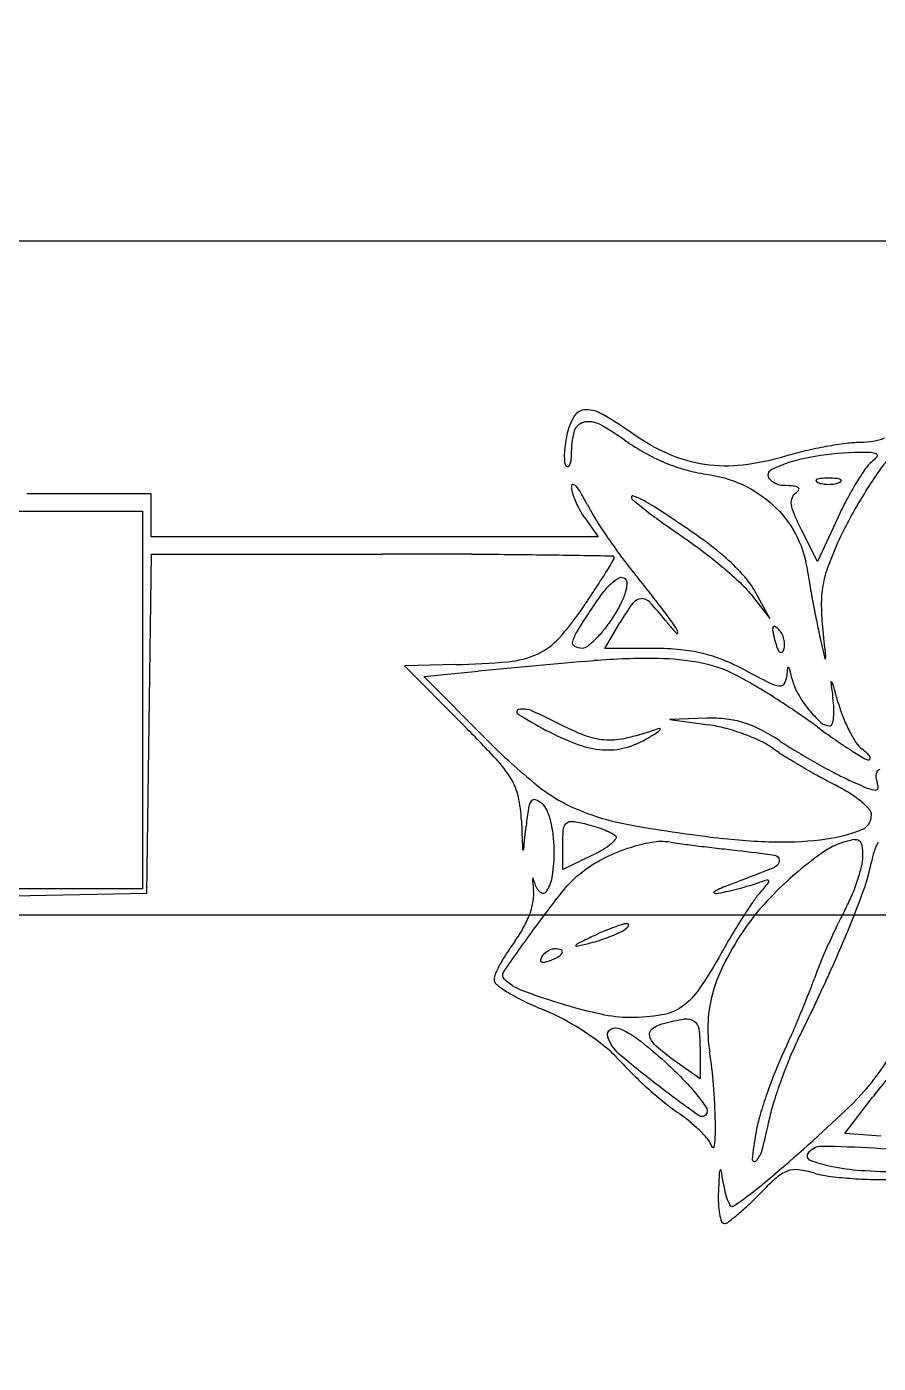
# Model space of a CAD drawing. Header units: inches. Extents: x -279 to 561, y -345 to 342.
# Drawn here: x -211.126 to -210.399, y -298.822 to -297.682 of the extents above; entities that cross this region are included whole.
import ezdxf

# ---------------------------------------------------------------- set-up
doc = ezdxf.new("R2010")
doc.units = ezdxf.units.IN
doc.header["$LTSCALE"] = 0.5
doc.header["$MEASUREMENT"] = 0

msp = doc.modelspace()

# ---------------------------------------------------------------- linework, layer by layer
at = {"linetype": 'ByBlock'}
for p, q in [((-212.4963, -297.8643), (-205.5513, -297.8643)), ((-211.6314, -298.4396), (-209.6314, -298.4396))]:
    msp.add_line(p, q, dxfattribs=at)
for p, q in [((-211.0201, -298.0804), (-211.1263, -298.0804)), ((-211.0201, -298.0988), (-211.0201, -298.0804)), ((-211.0201, -298.1171), (-211.0201, -298.0988)), ((-210.6497, -298.1008), (-210.6383, -298.1171)), ((-210.8292, -298.1171), (-211.0201, -298.1171)), ((-210.6383, -298.1171), (-210.8292, -298.1171)), ((-211.0218, -298.2764), (-211.0198, -298.1317)), ((-211.0198, -298.1317), (-210.8221, -298.1317)), ((-210.6326, -298.2123), (-210.6196, -298.1903)), ((-210.59, -298.2123), (-210.6326, -298.2123)), ((-210.7598, -298.2261), (-210.8036, -298.227)), ((-210.8036, -298.227), (-210.7543, -298.2766)), ((-210.7871, -298.2362), (-210.7406, -298.2316)), ((-210.7335, -298.2901), (-210.7871, -298.2362)), ((-210.5452, -298.2719), (-210.5769, -298.2729)), ((-211.0238, -298.4211), (-211.0218, -298.2764)), ((-210.5769, -298.2729), (-210.5437, -298.2776)), ((-211.1236, -298.4232), (-211.0238, -298.4211)), ((-211.2235, -298.4252), (-211.1236, -298.4232)), ((-210.4276, -298.6263), (-210.4035, -298.595)), ((-210.3967, -298.6286), (-210.4276, -298.6263))]:
    msp.add_line(p, q)
for points in [[(-205.7268, -301.7472, -0.00001), (-206.5474, -301.7491, -0.000412)], [(-206.5419, -301.7376, -0.00001), (-205.7268, -301.74, -0.41338)], [(-210.3939, -298.0329, -0.063485), (-210.4032, -298.0356, -0.039973), (-210.4144, -298.0365, 0.033145), (-210.4264, -298.0373, 0.012377), (-210.4432, -298.0399, 0.0122), (-210.4613, -298.0437, 0.014461), (-210.4782, -298.0482, -0.043313), (-210.5146, -298.0557, -0.06454), (-210.5471, -298.0553, -0.066982), (-210.5774, -298.0466, -0.05109), (-210.6076, -298.0297, 0.019778), (-210.6341, -298.0126, 0.134499), (-210.649, -298.0085, 0.262016), (-210.6586, -298.0139, 0.082605), (-210.6649, -298.0297, 0.020942), (-210.6665, -298.0386, 0.027702), (-210.6671, -298.0469, 0.02742), (-210.6669, -298.0535, 0.176141), (-210.6655, -298.0566, 0.299047), (-210.6638, -298.0569, 0.19261), (-210.6624, -298.0555, 0.076652), (-210.6613, -298.052, 0.029697), (-210.661, -298.0469, -0.058967), (-210.6585, -298.0269, -0.276071), (-210.6506, -298.019, -0.190168), (-210.6372, -298.0206, -0.030226), (-210.6145, -298.035, 0.028573), (-210.5982, -298.0453, 0.02852), (-210.581, -298.0537, 0.029361), (-210.5634, -298.0598, 0.035578), (-210.5463, -298.0634, -0.073375), (-210.515, -298.0724, -0.079857), (-210.4886, -298.09, -0.082399), (-210.4697, -298.1144, -0.085307), (-210.46, -298.1432, 0.004925), (-210.4578, -298.1564, 0.002827), (-210.4549, -298.1722, 0.002823), (-210.4518, -298.188, 0.004703), (-210.449, -298.2013, 0.000798), (-210.4447, -298.2209, 0.750587), (-210.4441, -298.221, 0.112117), (-210.4438, -298.2188, 0.000423), (-210.4463, -298.1939, -0.027589), (-210.4473, -298.1734, -0.04737), (-210.4455, -298.1563, -0.042746), (-210.4404, -298.1388, -0.018291), (-210.4308, -298.1163, -0.016054), (-210.4218, -298.0989, -0.011887), (-210.4108, -298.0802, -0.012042), (-210.3996, -298.063, -0.026326), (-210.3901, -298.0505)]]:
    msp.add_lwpolyline(points, format="xyb")
for points in [[(-210.4047, -298.0532, 0.071527), (-210.41, -298.059, 0.014514), (-210.4176, -298.0707, 0.01503), (-210.4257, -298.0849, 0.01358), (-210.4332, -298.1001), (-210.4507, -298.1381), (-210.4643, -298.1115, -0.016066), (-210.4706, -298.0979, -0.067663), (-210.4731, -298.0893, -0.132029), (-210.4723, -298.0834, -0.155457), (-210.4687, -298.0791, 0.147698), (-210.4667, -298.0768, 0.393434), (-210.4674, -298.0748, 0.102317), (-210.4716, -298.0736, 0.019122), (-210.4798, -298.0732, -0.22076), (-210.4917, -298.0676, -0.491501), (-210.4898, -298.0593, -0.062444), (-210.4577, -298.0489, -0.042458), (-210.4193, -298.0448, -0.008818), (-210.4054, -298.0448, -0.127273), (-210.4006, -298.0461, -0.45889), (-210.4001, -298.0486, -0.054642)], [(-210.4505, -298.0706, 0.057986), (-210.4463, -298.0718, 0.037979), (-210.4413, -298.0722, 0.037979), (-210.4363, -298.0718, 0.057986), (-210.4322, -298.0706, 0.174857), (-210.4306, -298.0693, 0.447206), (-210.4311, -298.068, 0.078554), (-210.4348, -298.0672, 0.017491), (-210.4413, -298.067, 0.017491), (-210.4479, -298.0672, 0.078554), (-210.4516, -298.068, 0.447206), (-210.452, -298.0693, 0.174857)], [(-210.6098, -298.083, 0.22683), (-210.6086, -298.0855, 0.004473), (-210.5972, -298.0946, 0.009756), (-210.5832, -298.105, 0.006277), (-210.5667, -298.1165, -0.013349), (-210.549, -298.1292, -0.012318), (-210.5315, -298.1432, -0.012417), (-210.5166, -298.1564, -0.03948), (-210.5076, -298.1663), (-210.4916, -298.1867), (-210.5036, -298.1647, 0.058457), (-210.5146, -298.1493, 0.033152), (-210.5311, -298.1333, 0.023886), (-210.5549, -298.115, 0.009187), (-210.5897, -298.0917, 0.014013), (-210.5974, -298.087, 0.026733), (-210.6039, -298.0838, 0.031771), (-210.6086, -298.0821, 0.499161)], [(-210.6257, -298.1857, -0.022514), (-210.6329, -298.1959, -0.029042), (-210.6405, -298.2044, -0.029423), (-210.6474, -298.2106, -0.167047), (-210.6519, -298.2122, -0.139852), (-210.6582, -298.2105, -0.336148), (-210.6599, -298.2063, -0.072634), (-210.6559, -298.1974, -0.005586), (-210.6416, -298.1752, -0.020717), (-210.6331, -298.1635, -0.047865), (-210.6256, -298.1556, -0.077194), (-210.6195, -298.1518, -0.306395), (-210.6154, -298.1526, -0.214601), (-210.6137, -298.1571, -0.060478), (-210.615, -298.1646, -0.044981), (-210.6191, -298.1744, -0.02335)], [(-210.4872, -298.2056, 0.02593), (-210.4852, -298.2119, 0.106885), (-210.4831, -298.2152, 0.353106), (-210.4811, -298.2154, 0.170804), (-210.4795, -298.2133, 0.085105), (-210.4789, -298.2091, 0.059552), (-210.4795, -298.2043, 0.058506), (-210.4813, -298.1996, 0.0741), (-210.484, -298.196, 0.069225), (-210.4873, -298.1935, 0.470166), (-210.4889, -298.1942, 0.131195), (-210.4891, -298.1976, 0.013933)], [(-210.6831, -298.2819, 0.033652), (-210.6565, -298.2939, 0.070762), (-210.6344, -298.2988, 0.085338), (-210.6146, -298.2969, 0.071173), (-210.5952, -298.2885, 0.005894), (-210.5872, -298.2835, 0.114987), (-210.5852, -298.2814, 0.674586), (-210.5858, -298.2806, 0.017902), (-210.5915, -298.2824, -0.02689), (-210.6142, -298.2889, -0.068486), (-210.6312, -298.2905, -0.072952), (-210.6474, -298.2874, -0.033771), (-210.6671, -298.2789, 0.011849), (-210.6948, -298.2656, 0.153782), (-210.706, -298.2643, 0.685022), (-210.7067, -298.2683, 0.015393)], [(-210.6233, -298.3722, -0.370827), (-210.6232, -298.3749, -0.055754), (-210.6272, -298.3792, -0.04067), (-210.6342, -298.3841, -0.022491), (-210.6435, -298.3891), (-210.6684, -298.401), (-210.6684, -298.3791, -0.021922), (-210.6679, -298.3663, -0.19907), (-210.6653, -298.3614, -0.212667), (-210.6602, -298.3599, -0.025271), (-210.6483, -298.3622, -0.016107), (-210.6402, -298.3645, -0.018188), (-210.6326, -298.3672, -0.017698), (-210.6264, -298.37, -0.088023)], [(-210.5195, -298.3847, -0.008415), (-210.4875, -298.3887, -0.38506), (-210.4836, -298.3934, -0.29399), (-210.4877, -298.3992, -0.00656), (-210.5206, -298.412, 0.007572), (-210.5328, -298.4168, 0.041424), (-210.5391, -298.42, 0.677221), (-210.5389, -298.4212, 0.09844), (-210.5354, -298.4212, 0.009881), (-210.527, -298.4194, 0.007285), (-210.5177, -298.4172, 0.007367), (-210.509, -298.4147, 0.016309), (-210.5024, -298.4126, -0.009289), (-210.4941, -298.4097, -0.452671), (-210.4928, -298.4105, -0.219586), (-210.4933, -298.4127, -0.004388), (-210.5007, -298.4217, 0.025783), (-210.5066, -298.4295, 0.006976), (-210.5151, -298.4424, 0.007042), (-210.5243, -298.4573, 0.007252), (-210.533, -298.4724, -0.020697), (-210.5518, -298.5029, -0.090653), (-210.5665, -298.518, -0.113246), (-210.5839, -298.5251, -0.041331), (-210.6106, -298.5274, -0.054463), (-210.6356, -298.5246, -0.019459), (-210.6703, -298.5155, -0.016849), (-210.7034, -298.5042, -0.106032), (-210.7183, -298.4946, -0.363538), (-210.7189, -298.4882, -0.004535), (-210.6933, -298.4523, -0.011064), (-210.6681, -298.4191, -0.059944), (-210.652, -298.4032, -0.045963), (-210.6342, -298.3918, -0.036802), (-210.6132, -298.3829, -0.038074), (-210.5927, -298.3776, -0.086874), (-210.5769, -298.3775, 0.009523), (-210.5686, -298.3788, 0.001942), (-210.554, -298.3807, 0.002045), (-210.5369, -298.3827, 0.001918)], [(-210.6428, -298.458, 0.002037), (-210.6555, -298.4642, 0.144411), (-210.6572, -298.4658, 0.659589), (-210.6567, -298.4665, 0.004567), (-210.6465, -298.4641, 0.026704), (-210.6316, -298.4596, 0.031226), (-210.618, -298.4538, 0.092215), (-210.6125, -298.4495, 0.654132), (-210.6135, -298.4473, 0.071548), (-210.6176, -298.448, 0.012376), (-210.6251, -298.4505, 0.01324), (-210.6338, -298.4539, 0.011503)], [(-210.6867, -298.476, 0.1144), (-210.6875, -298.4785, 0.32948), (-210.6867, -298.4799, 0.155351), (-210.6841, -298.4801, 0.036408), (-210.6798, -298.4789, 0.029964), (-210.672, -298.4753, 0.168622), (-210.6689, -298.472, 0.444011), (-210.6699, -298.4696, 0.079093), (-210.6753, -298.4687, 0.088797), (-210.6783, -298.4693, 0.053277), (-210.6815, -298.4709, 0.051183), (-210.6845, -298.4732, 0.061454)], [(-210.5512, -298.5535), (-210.5512, -298.5796), (-210.5732, -298.564, -0.023991), (-210.5886, -298.5518, -0.144452), (-210.5941, -298.5433, -0.313548), (-210.592, -298.537, -0.095808), (-210.5824, -298.5324, -0.023974), (-210.5644, -298.5286, -0.19105), (-210.5563, -298.5304, -0.215914), (-210.5522, -298.5371, -0.031218)], [(-210.5781, -298.5679, -0.015662), (-210.5647, -298.581, -0.022996), (-210.5539, -298.5934, -0.019813), (-210.5461, -298.6039, -0.232767), (-210.5454, -298.6089, -0.503475), (-210.5523, -298.6111, -0.009721), (-210.5869, -298.5855, -0.013462), (-210.6202, -298.5585, -0.136275), (-210.63, -298.5438, -0.356243), (-210.6275, -298.5374, -0.243374), (-210.6192, -298.537, -0.058648), (-210.6015, -298.5479, -0.019056)], [(-210.3479, -298.6501, -0.289975), (-210.3489, -298.6542, -0.123829), (-210.3541, -298.6571, -0.053403), (-210.3643, -298.6588, -0.013746), (-210.3812, -298.6592, -0.017745), (-210.4136, -298.6581, -0.032578), (-210.4397, -298.6545, -0.043317), (-210.4569, -298.6494, -0.467721), (-210.4589, -298.6434, -0.262851), (-210.4476, -298.6371, -0.012329), (-210.4024, -298.6387, -0.011882), (-210.3572, -298.6426, -0.293977)]]:
    msp.add_lwpolyline(points, format="xyb", close=True)
msp.add_lwpolyline([(-211.1745, -298.0951), (-211.0274, -298.0951), (-211.0274, -298.2563), (-211.0274, -298.4175), (-211.2824, -298.4175)])
for centre, radius, start, end in [((-210.6599, -298.0736), 0.00125, 81.8151, 180), ((-210.6426, -298.0736), 0.0185, 179.9999, 196.6756), ((-210.6603, -298.0765), 0.00421, 40.6431, 81.815), ((-210.6895, -298.1016), 0.0427, 30.4834, 40.6433), ((-210.5915, -298.0583), 0.0719, 196.6756, 202.7549), ((-210.5812, -298.054), 0.083, 202.7548, 208.6296), ((-210.8089, -298.1719), 0.1812, 27.0138, 30.4833), ((-210.5068, -298.0179), 0.1578, 207.0138, 212.3464), ((-210.5888, -298.0581), 0.0744, 208.6296, 215.0084), ((-210.2082, -297.8288), 0.5113, 212.3464, 214.5676), ((-210.1713, -297.8033), 0.5561, 214.5676, 216.7597), ((-210.8221, -311.7828), 13.6511, 89.68194, 90.00005), ((-210.7846, -305.0254), 6.8935, 89.15164, 89.68197), ((-211.6574, -363.9656), 65.8402, 89.102111, 89.151614), ((-210.6257, -298.1347), 0.0012, 359.9999, 89.102), ((-210.6284, -298.1347), 0.0039, 328.4343, 0), ((-212.2678, -297.1274), 1.9281, 328.0309, 328.4343), ((-210.2952, -297.8959), 0.4014, 216.7597, 219.5583), ((-211.3041, -297.7289), 0.7921, 326.8889, 328.0309), ((-211.2361, -298.6731), 0.819, 38.2765, 39.5583), ((-211.826, -297.3885), 1.4151, 326.1494, 326.889), ((-210.6011, -298.1792), 0.00936, 92.6847, 144.1537), ((-210.6011, -298.1796), 0.00984, 43.0189, 92.6846), ((-211.1137, -298.5765), 0.663, 36.7748, 38.2766), ((-210.8533, -298.0409), 0.2439, 318.1888, 326.1495), ((-210.4333, -298.3004), 0.2164, 144.1537, 149.429), ((-210.7694, -298.3366), 0.2399, 38.1168, 43.0189), ((-211.0859, -298.5558), 0.6284, 35.4369, 36.7748), ((-210.3643, -298.0188), 0.2749, 218.1168, 220.032), ((-210.6114, -298.2181), 0.046, 26.3835, 35.4368), ((-210.713, -298.1664), 0.0556, 294.3369, 318.1888), ((-210.5468, -298.1721), 0.0365, 220.032, 228.5129), ((-210.5707, -298.1991), 0.000558, 228.5133, 341.0703), ((-210.5721, -298.1986), 0.00209, 341.0698, 26.3834), ((-210.59, -298.4515), 0.2392, 84.7128, 90), ((-210.5803, -298.3467), 0.1339, 76.5514, 84.7128), ((-210.7726, -297.5828), 0.6434, 271.1347, 275.148), ((-210.1985, -303.7328), 5.5278, 94.5998, 95.6279), ((-210.7217, -298.1471), 0.0768, 275.148, 294.337), ((-210.5946, -298.8092), 0.5884, 89.2652, 94.5998), ((-210.5898, -298.4329), 0.212, 79.3951, 89.2652), ((-210.5705, -298.33), 0.1073, 62.9711, 79.395), ((-210.5786, -298.3397), 0.1267, 68.1254, 76.5514), ((-210.6032, -298.4009), 0.1927, 61.9718, 68.1255), ((-210.646, -298.478), 0.2734, 59.345, 62.9711), ((-210.0868, -297.4307), 0.9064, 241.9718, 243.4477), ((-210.4895, -298.2355), 0.0124, 326.3742, 356.2596), ((-210.1591, -298.2571), 0.3187, 174.9493, 176.2595), ((-210.4759, -298.2291), 0.000598, 69.494, 174.9493), ((-210.4763, -298.23), 0.00154, 14.5204, 69.4937), ((-211.0522, -298.3791), 0.5965, 13.6916, 14.5206), ((-210.4241, -298.2261), 0.05, 193.6916, 209.4353), ((-210.8863, -298.8834), 0.7448, 57.6285, 59.345), ((-210.479, -298.2156), 0.029, 243.4479, 261.2238), ((-210.4827, -298.24), 0.00433, 261.2237, 326.3742), ((-210.4391, -298.2411), 0.000399, 42.2556, 187.4245), ((-209.1482, -298.0728), 1.3022, 187.4248, 188.0168), ((-210.443, -298.2446), 0.00565, 16.1781, 42.2558), ((-213.8722, -299.2394), 3.5762, 15.896, 16.1781), ((-210.9096, -298.9201), 0.7882, 55.9291, 57.6285), ((-210.3795, -298.201), 0.1012, 209.4352, 218.7281), ((-210.5347, -298.2681), 0.098, 2.6537, 8.0168), ((-210.3157, -298.2266), 0.1217, 195.896, 201.806), ((-210.5416, -298.3896), 0.1178, 83.653, 91.7716), ((-210.5373, -298.3513), 0.0792, 72.7214, 83.6529), ((-210.749, -298.6827), 0.5016, 53.5451, 55.9292), ((-210.3829, -298.2037), 0.0968, 218.728, 227.6213), ((-210.4655, -298.2681), 0.0286, 342.4617, 353.6395), ((-210.4858, -298.2658), 0.0489, 353.6394, 2.6537), ((-210.3137, -298.2258), 0.1238, 201.8061, 207.6407), ((-211.6702, -299.1855), 1.2903, 42.932, 44.7797), ((-210.5604, -298.3959), 0.1195, 74.9889, 81.9816), ((-210.5775, -298.4597), 0.1856, 69.9593, 74.9889), ((-210.54, -298.3601), 0.0884, 62.4668, 72.7214), ((-210.5815, -298.4397), 0.1782, 56.3972, 62.4669), ((-210.0626, -297.7536), 0.6536, 233.5451, 235.1744), ((-210.4404, -298.2667), 0.0116, 227.6213, 270), ((-210.4404, -298.2761), 0.00221, 270.0001, 342.4617), ((-210.3303, -298.2345), 0.1051, 207.6406, 213.672), ((-210.3532, -297.9123), 0.5361, 224.8082, 230.9257), ((-210.574, -298.45), 0.1753, 64.854, 69.9594), ((-210.5296, -298.3555), 0.0708, 54.8116, 64.8539), ((-210.2766, -297.9808), 0.3728, 236.3973, 238.9068), ((-210.2082, -297.9629), 0.3986, 235.1744, 237.534), ((-210.399, -298.2803), 0.0225, 213.672, 232.6047), ((-210.8038, -298.3795), 0.107, 31.4899, 42.932), ((-210.3584, -298.1128), 0.2262, 234.8116, 238.0233), ((-210.1514, -297.7811), 0.6171, 238.0233, 239.5416), ((-210.1369, -297.7491), 0.6433, 238.9068, 240.5746), ((-210.1303, -297.8405), 0.5437, 237.534, 238.9755), ((-210.447, -298.3431), 0.0565, 47.1746, 52.6047), ((-210.4071, -298.3006), 0.00671, 238.9754, 272.2974), ((-210.4188, -298.3127), 0.0151, 32.6487, 47.1746), ((-210.4069, -298.3062), 0.00112, 272.2976, 350.9144), ((-210.4084, -298.306), 0.00265, 350.9142, 32.6487), ((-210.1332, -297.7503), 0.6529, 239.5417, 241.0451), ((-210.148, -297.7687), 0.6208, 240.5746, 242.2535), ((-210.3175, -298.091), 0.2567, 242.2536, 245.5016), ((-210.3948, -298.3209), 0.00616, 150.3914, 185.0225), ((-210.3958, -298.3204), 0.00511, 111.4307, 150.3914), ((-210.7551, -298.3497), 0.0499, 12.4834, 31.4899), ((-210.598, -298.2139), 0.1477, 230.9257, 246.8916), ((-210.2484, -297.9584), 0.415, 241.0451, 243.1563), ((-210.5015, -298.4586), 0.1455, 57.759, 63.1562), ((-210.1496, -297.7225), 0.6617, 245.5016, 247.0261), ((-210.3837, -298.32), 0.0174, 185.0226, 200.9936), ((-210.4108, -298.3304), 0.0117, 355.567, 20.9936), ((-210.8165, -298.3633), 0.1128, 2.1513, 12.4834), ((-210.4764, -298.4187), 0.0984, 50.5226, 57.7589), ((-210.4, -298.3132), 0.02, 247.0261, 266.1224), ((-210.4012, -298.3311), 0.00208, 266.1225, 355.5671), ((-210.3835, -298.3967), 0.3179, 171.3276, 174.0745), ((-210.6837, -298.3509), 0.0142, 145.1163, 171.3277), ((-210.6928, -298.3445), 0.00317, 71.65, 145.1163), ((-210.6971, -298.3577), 0.017, 50.3099, 71.65), ((-210.6961, -298.3564), 0.0154, 23.932, 50.3098), ((-210.7389, -298.3754), 0.0622, 14.603, 23.932), ((-210.5777, -298.1662), 0.1994, 246.8916, 259.9754), ((-210.4623, -298.4016), 0.0762, 43.0332, 50.5225), ((-210.4117, -298.3544), 0.00702, 359.9999, 43.0331), ((-192.7654, -297.6852), 17.951, 182.15134, 182.2272), ((-220.2463, -297.373), 9.5979, 353.95358, 354.07436), ((-210.7604, -298.381), 0.0844, 6.3446, 14.6028), ((-210.3691, -296.9864), 1.3976, 259.9754, 263.0852), ((-210.4184, -298.3544), 0.0137, 290.8667, 0), ((-210.7958, -298.385), 0.12, 360, 6.3446), ((-210.4737, -297.8489), 0.5287, 263.0853, 268.671), ((-210.4801, -298.1234), 0.2541, 268.6711, 278.3327), ((-210.4637, -298.2355), 0.1409, 278.3328, 290.8667), ((-210.4087, -298.4409), 0.0663, 99.4541, 107.3351), ((-210.4186, -298.3816), 0.00609, 54.0806, 99.4541), ((-210.7007, -298.3827), 0.00222, 182.2271, 220.7125), ((-210.7021, -298.3839), 0.000333, 220.7127, 353.9535), ((-210.8303, -298.385), 0.1546, 352.1753, 0), ((-210.2723, -298.6337), 0.3024, 125.2337, 130.9909), ((-210.409, -298.4403), 0.0656, 107.335, 125.2337), ((-210.4186, -298.3815), 0.00598, 8.1106, 54.0806), ((-210.4757, -298.3896), 0.0637, 360, 8.1106), ((-210.3223, -298.4115), 0.0843, 161.9287, 169.0424), ((-210.3665, -298.3971), 0.0378, 148.9722, 161.9287), ((-210.5622, -298.3611), 0.1536, 341.3492, 346.0403), ((-210.4474, -298.3896), 0.0354, 346.0404, 0.0001), ((-210.5601, -298.3655), 0.1579, 340.1859, 349.0424), ((-210.6822, -298.4103), 0.012, 171.9341, 185.5455), ((-210.6939, -298.4086), 0.000272, 19.3204, 171.9341), ((-210.7304, -298.4214), 0.039, 13.8947, 19.3203), ((-210.7111, -298.4013), 0.0342, 328.2154, 352.1754), ((-210.2608, -298.647), 0.32, 130.9909, 136.8313), ((-210.3877, -298.3817), 0.3079, 185.5454, 186.8426), ((-210.7262, -298.4223), 0.033, 350.158, 6.8425), ((-210.6772, -298.4083), 0.0159, 193.8947, 228.8479), ((-210.6852, -298.4174), 0.00371, 228.848, 328.2155), ((-211.1607, -298.1491), 0.7963, 337.5158, 340.1859), ((-210.5834, -298.3539), 0.1761, 336.7609, 341.3492), ((-210.7588, -298.4166), 0.0661, 340.2441, 350.1581), ((-210.3567, -298.557), 0.1884, 136.8313, 145.515), ((-210.5678, -298.3606), 0.1591, 331.8101, 336.7609), ((-210.7732, -298.4115), 0.0813, 331.2546, 340.244), ((-210.1413, -298.5892), 0.3248, 151.8102, 154.4296), ((-210.7899, -298.4023), 0.1004, 323.581, 331.2546), ((-210.2743, -298.6136), 0.2885, 145.515, 152.2293), ((-211.4713, -298.0205), 1.1324, 335.1694, 337.5159), ((-209.877, -298.7157), 0.6178, 154.4296, 156.0485), ((-210.554, -298.5764), 0.1928, 143.5809, 147.176), ((-209.8848, -298.7122), 0.6093, 156.0485, 157.6718), ((-210.5889, -298.5538), 0.1512, 147.1761, 151.4901), ((-210.6046, -298.5453), 0.1334, 151.4901, 155.5707), ((-210.4067, -298.5439), 0.1388, 152.2293, 163.8334), ((-210.1883, -298.5875), 0.2812, 157.6717, 160.5661), ((-210.7154, -298.495), 0.0116, 155.5708, 180), ((-210.7217, -298.495), 0.00535, 180, 233.2901), ((-210.6431, -298.3896), 0.1368, 233.2901, 238.3803), ((-212.4614, -297.5624), 2.2234, 333.7531, 335.1694), ((-210.8038, -298.3704), 0.3715, 338.2941, 340.5661), ((-210.6337, -298.3742), 0.1548, 238.3802, 244.049), ((-210.433, -298.5363), 0.1115, 163.8334, 176.9837), ((-211.4124, -298.1281), 1.0265, 337.2297, 338.2941), ((-210.5882, -298.2809), 0.2587, 244.049, 247.9093), ((-210.7534, -298.6878), 0.1805, 61.5228, 67.9092), ((-210.7818, -298.7402), 0.2401, 56.3662, 61.5229), ((-210.4197, -298.537), 0.1248, 176.9836, 189.0703), ((-211.4684, -298.1046), 1.0873, 336.1758, 337.2298), ((-210.7731, -298.7271), 0.2244, 51.081, 56.3662), ((-211.109, -298.2633), 0.6944, 334.701, 336.1758), ((-210.2207, -298.6672), 0.2749, 153.753, 157.4923), ((-210.7015, -298.6384), 0.1104, 42.0959, 51.081), ((-210.8788, -298.6103), 0.3401, 4.3172, 9.0702), ((-210.4348, -298.3974), 0.249, 222.0959, 225.8072), ((-210.2388, -298.6746), 0.2681, 154.701, 158.4909), ((-210.066, -298.7313), 0.4423, 157.4923, 160.1108), ((-210.567, -298.4531), 0.2078, 313.9534, 328.6849), ((-210.3111, -298.2703), 0.4264, 225.8072, 228.288), ((-210.1168, -298.7227), 0.3992, 158.4908, 161.3027), ((-210.0867, -298.7238), 0.4203, 160.1109, 162.7563), ((-209.9642, -298.9334), 0.5545, 140.223, 142.3839), ((-210.3213, -298.2817), 0.4111, 228.288, 230.7874), ((-211.1278, -298.6291), 0.5899, 1.1702, 4.3172), ((-210.473, -298.4676), 0.1711, 230.7874, 235.5982), ((-210.1419, -298.7142), 0.3727, 161.3027, 164.1518), ((-210.333, -298.6474), 0.1625, 162.7563, 168.1354), ((-211.3594, -297.6312), 1.3494, 310.255, 313.9535), ((-210.6506, -298.727), 0.1432, 50.6129, 55.5982), ((-210.3749, -298.6481), 0.1305, 164.1519, 170.3848), ((-211.0524, -298.4963), 0.5727, 345.4258, 348.1353), ((-210.6381, -298.7117), 0.1234, 45.0382, 50.6129), ((-210.6238, -298.6974), 0.1032, 39.3943, 45.0382), ((-210.7247, -298.6208), 0.1867, 355.0284, 1.1702), ((-210.1964, -298.6783), 0.3116, 170.3849, 174.506), ((-210.5552, -298.641), 0.0144, 15.2851, 39.3943), ((-210.54, -298.6369), 0.00129, 195.285, 355.0284), ((-210.5048, -298.6486), 0.0018, 174.5061, 316.486), ((-210.5192, -298.6349), 0.0218, 316.4861, 345.4258), ((-208.817, -298.7444), 1.7198, 177.2038, 177.7119), ((-210.5285, -298.6608), 0.00629, 150.4719, 177.2038), ((-210.5335, -298.6579), 0.000509, 9.929, 150.4718), ((-210.9914, -298.7381), 0.4653, 8.6141, 9.9289), ((-210.4658, -298.6867), 0.0302, 110.95, 131.9413), ((-210.4696, -298.677), 0.0198, 82.9706, 110.95), ((-210.4776, -298.7417), 0.085, 73.4925, 82.9707), ((-210.4316, -298.5865), 0.0769, 253.4925, 262.6579), ((-210.43, -298.653), 0.1025, 188.6141, 193.0093), ((-210.7556, -298.3549), 0.4069, 306.8524, 308.8885), ((-210.2899, -298.8825), 0.2934, 131.9414, 135.8949), ((-210.9351, -298.1323), 0.6929, 308.8884, 310.255), ((-210.3968, -298.3164), 0.3492, 262.6578, 265.6379), ((-210.3933, -298.2715), 0.3942, 265.6379, 268.5871), ((-210.3945, -298.318), 0.3477, 268.587, 271.8274), ((-210.405, -298.6809), 0.1306, 177.7119, 182.3351), ((-210.4742, -298.6632), 0.0572, 193.0093, 199.8152), ((-210.4863, -298.6676), 0.0442, 199.815, 206.59), ((-210.9024, -298.159), 0.6517, 305.7847, 306.8525), ((-210.7162, -298.4694), 0.3002, 313.2995, 315.8949), ((-210.4678, -298.6835), 0.0677, 182.3351, 189.8929), ((-210.5241, -298.6865), 0.00202, 206.5901, 270), ((-210.5241, -298.6839), 0.00465, 269.9999, 305.7847), ((-210.6421, -298.5479), 0.1922, 309.6753, 313.2995), ((-210.4889, -298.6872), 0.0463, 189.8929, 198.1333), ((-210.5307, -298.7008), 0.00234, 198.1333, 270.0001), ((-210.5307, -298.6975), 0.00571, 270, 306.8903), ((-210.6504, -298.538), 0.2051, 306.8903, 309.6752)]:
    msp.add_arc(centre, radius, start, end)

doc.saveas('drawing.dxf')
